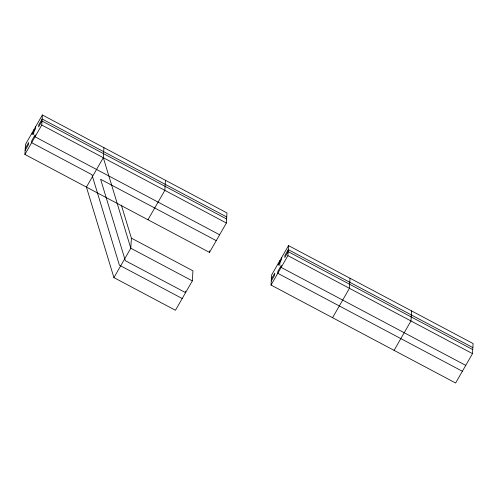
<?xml version="1.0" encoding="UTF-8"?>
<svg xmlns="http://www.w3.org/2000/svg" width="498" height="498" viewBox="0 0 498 498"><rect width="100%" height="100%" fill="white"/><g stroke="black" fill="none" stroke-linecap="round" stroke-linejoin="round"><path stroke-width="0.75" d="M24.9 154.448L25.498 144.376L42.38 114.982L226.976 212.945L226.378 223.011L209.496 252.405L24.9 154.448L41.782 125.054L42.38 114.982M32.252 132.617L32.133 134.634L35.507 128.758L35.626 126.741M33.64 134.715L33.939 129.679M103.316 157.704L86.434 187.099L113.918 277.623L175.445 310.273L192.334 280.878L130.8 248.228L103.316 157.704L103.914 147.638M121.363 205.108L131.397 238.156L130.8 248.228L113.918 277.623M165.442 180.288L164.844 190.361L147.962 219.749M185.661 291.293L185.58 292.637L125.322 260.659L100.615 179.28L216.244 240.646M192.334 280.878L192.931 270.812L131.397 238.156M209.496 252.405L209.583 250.855M271.024 285.055L271.622 274.989L288.504 245.595L473.1 343.552L472.502 353.624L455.62 383.018L271.024 285.055L287.906 255.661L288.504 245.595M278.376 263.23L278.258 265.247L281.631 259.365L281.756 257.354M279.764 265.328L280.063 260.292M350.038 278.251L349.44 288.317L332.558 317.712M411.566 310.901L410.968 320.967L394.086 350.362M25.261 148.404L28.635 142.528L28.517 144.538L25.137 150.421M271.385 279.017L274.759 273.141L274.641 275.151L271.267 281.028M226.733 216.972L42.143 119.01L38.763 124.892L38.645 126.903L42.025 121.026L226.615 218.983M472.863 347.579L288.267 249.623L284.893 255.499L284.769 257.516L288.149 251.639L472.739 349.596M41.782 125.054L226.378 223.011M287.906 255.661L472.502 353.624M219.624 234.77L35.028 136.807L35.153 134.796L31.772 140.673L31.654 142.689L91.912 174.667L119.396 265.185L182.2 298.514M465.748 365.383L281.152 267.42L281.277 265.409L277.896 271.286L277.778 273.302L462.374 371.259"/></g></svg>
